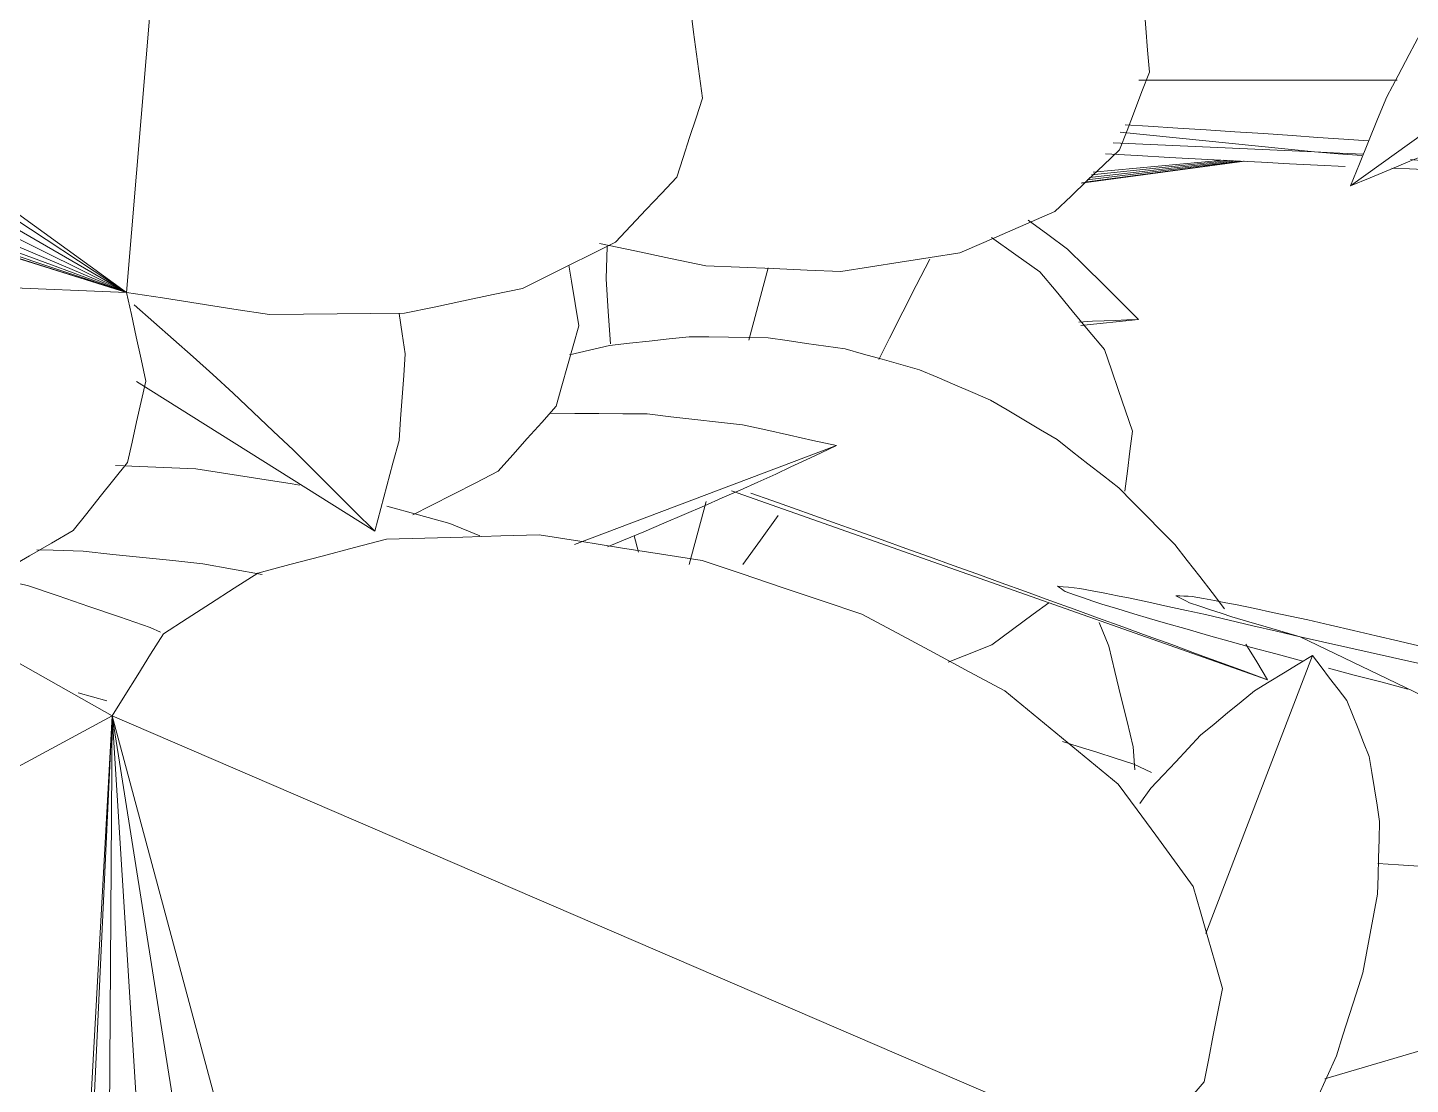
# Model space of a CAD drawing. Header units: metres. Extents: x 13.9 to 26.7, y -0.2 to 3.2.
# Drawn here: x 16.953 to 17.0101, y 2.4613 to 2.5049 of the extents above; entities that cross this region are included whole.
import ezdxf

# ---------------------------------------------------------------- set-up
doc = ezdxf.new("R2010")
doc.units = ezdxf.units.M
for name, color, linetype, lineweight in [('Importações nas famílias', 10, 'Continuous', 5), ('Quadro estrutural', 7, 'Continuous', 5), ('Vegetação', 7, 'Continuous', 5)]:
    doc.layers.add(name, color=color, linetype=linetype, lineweight=lineweight)

# ---------------------------------------------------------------- blocks, each defined once
blk = doc.blocks.new('Planta_pergolado_12200 - plantas pergolado_skp_Component_12-V1608-Corte 1')
at = {"layer": 'Importações nas famílias'}
for p, q in [((16.99726, 2.48039), (16.997664, 2.479404)), ((16.998658, 2.475254), (16.998736, 2.474301))]:
    blk.add_line(p, q, dxfattribs=at)
at = {"layer": 'Importações nas famílias', "flags": 128}
blk.add_lwpolyline([(16.997664, 2.479404), (16.997912, 2.478367), (16.998161, 2.477329), (16.99841, 2.476291), (16.998658, 2.475254)], dxfattribs=at)
blk = doc.blocks.new('Planta_pergolado_12200 - plantas pergolado_skp_Component_12-V1609-Corte 1')
at = {"layer": 'Importações nas famílias'}
for p, q in [((16.996988, 2.492816), (16.996427, 2.492782)), ((16.998882, 2.492893), (16.996504, 2.492638))]:
    blk.add_line(p, q, dxfattribs=at)
at = {"layer": 'Importações nas famílias', "flags": 128}
for points in [[(16.994325, 2.496996), (16.99514, 2.496397), (16.995956, 2.495799)], [(16.995956, 2.495799), (16.996688, 2.495073), (16.997419, 2.494346), (16.998151, 2.49362), (16.998882, 2.492893)], [(16.998882, 2.492893), (16.998409, 2.492874), (16.997935, 2.492855), (16.997462, 2.492835), (16.996988, 2.492816)]]:
    blk.add_lwpolyline(points, dxfattribs=at)
blk = doc.blocks.new('Planta_pergolado_12200 - plantas pergolado_skp_Component_17-V1610-Corte 1')
at = {"layer": 'Importações nas famílias'}
for p, q in [((16.998131, 2.500625), (17.006157, 2.499811)), ((16.997832, 2.500185), (17.006157, 2.499811)), ((16.996519, 2.498512), (17.003256, 2.49942)), ((16.996559, 2.498529), (17.003237, 2.499421)), ((17.003074, 2.49943), (16.996772, 2.49865)), ((17.0032, 2.499423), (16.996772, 2.498579)), ((16.996862, 2.498755), (17.002886, 2.499439)), ((16.996938, 2.498868), (17.002649, 2.499452)), ((17.002377, 2.499466), (16.997013, 2.498977))]:
    blk.add_line(p, q, dxfattribs=at)
at = {"layer": 'Importações nas famílias', "flags": 128}
for points in [[(17.000502, 2.500795), (16.999288, 2.500869), (16.998335, 2.500927)], [(17.005226, 2.500486), (17.004045, 2.500564), (17.002864, 2.500641), (17.001683, 2.500718), (17.000502, 2.500795)], [(17.008383, 2.500262), (17.007362, 2.500335), (17.006294, 2.50041), (17.005226, 2.500486)], [(16.997523, 2.49973), (16.998834, 2.499657), (17.00016, 2.499583), (17.001485, 2.499509), (17.00281, 2.499435)], [(17.006157, 2.499811), (17.007192, 2.499759), (17.008166, 2.49971)], [(17.008099, 2.499657), (17.007128, 2.499734), (17.006157, 2.499811)], [(17.013024, 2.499907), (17.012142, 2.499976), (17.011412, 2.500034)], [(17.015566, 2.499678), (17.01493, 2.499735), (17.014295, 2.499793), (17.013659, 2.49985), (17.013024, 2.499907)], [(17.01695, 2.499509), (17.016604, 2.499551), (17.016258, 2.499593), (17.015912, 2.499635), (17.015566, 2.499678)], [(17.00281, 2.499435), (17.003963, 2.499379), (17.005116, 2.499322), (17.006268, 2.499265), (17.007421, 2.499209)], [(17.009343, 2.499133), (17.010066, 2.499104), (17.010947, 2.49907)], [(17.012614, 2.499257), (17.01197, 2.499318), (17.011327, 2.499379), (17.010683, 2.499441), (17.010107, 2.499496)], [(17.010432, 2.499598), (17.011132, 2.499568), (17.011967, 2.499533), (17.012802, 2.499498), (17.013637, 2.499463)], [(17.013659, 2.499095), (17.013398, 2.499135), (17.013136, 2.499176), (17.012875, 2.499216), (17.012614, 2.499257)], [(17.013088, 2.499031), (17.013231, 2.499047), (17.013373, 2.499063), (17.013516, 2.499079), (17.013659, 2.499095)], [(17.013637, 2.499463), (17.014216, 2.499446), (17.014794, 2.49943), (17.015373, 2.499414), (17.015951, 2.499398)], [(17.015951, 2.499398), (17.016234, 2.499402), (17.016516, 2.499406), (17.016799, 2.49941), (17.017081, 2.499414)], [(17.017081, 2.499414), (17.017048, 2.499438), (17.017015, 2.499461), (17.016982, 2.499485), (17.01695, 2.499509)], [(17.010947, 2.49907), (17.011482, 2.49906), (17.012017, 2.49905), (17.012552, 2.49904), (17.013088, 2.499031)]]:
    blk.add_lwpolyline(points, dxfattribs=at)
blk = doc.blocks.new('Planta_pergolado_12200 - plantas pergolado_skp_Component_16-V1611-Corte 1')
for name in ['Planta_pergolado_12200 - plantas pergolado_skp_Component_17-V1610-Corte 1', 'Planta_pergolado_12200 - plantas pergolado_skp_Component_12-V1609-Corte 1', 'Planta_pergolado_12200 - plantas pergolado_skp_Component_12-V1608-Corte 1']:
    blk.add_blockref(name, (0, 0))
blk = doc.blocks.new('Planta_pergolado_12200 - plantas pergolado_skp_-3067458-Corte 1')
blk.add_blockref('Planta_pergolado_12200 - plantas pergolado_skp_Component_16-V1611-Corte 1', (0, 0))
blk = doc.blocks.new('Planta_pergolado_12200 - plantas pergolado_skp_Component_12-V1736-Corte 1')
at = {"layer": 'Importações nas famílias'}
blk.add_line((16.982083, 2.485812), (17.004207, 2.478022), dxfattribs=at)
at = {"layer": 'Importações nas famílias', "flags": 128}
for points in [[(16.975397, 2.491438), (16.97622, 2.491629), (16.977043, 2.491821)], [(16.977043, 2.491821), (16.977866, 2.491911), (16.978689, 2.492001), (16.979512, 2.492091), (16.980335, 2.492182)], [(16.980335, 2.492182), (16.981148, 2.49217), (16.981962, 2.492158), (16.982776, 2.492146), (16.983589, 2.492134)], [(16.983589, 2.492134), (16.984384, 2.49202), (16.98518, 2.491906), (16.985975, 2.491792), (16.98677, 2.491678)], [(16.98677, 2.491678), (16.987538, 2.491463), (16.988306, 2.491248), (16.989074, 2.491033), (16.989842, 2.490818)], [(16.989842, 2.490818), (16.990574, 2.490505), (16.991306, 2.490192), (16.992039, 2.489878), (16.992771, 2.489565)], [(16.992771, 2.489565), (16.993459, 2.489157), (16.994148, 2.488748), (16.994836, 2.48834), (16.995524, 2.487932)], [(16.995524, 2.487932), (16.996161, 2.487433), (16.996798, 2.486934), (16.997435, 2.486436), (16.998072, 2.485937)], [(16.984597, 2.485113), (16.983742, 2.485415), (16.982887, 2.485718)], [(16.998072, 2.485937), (16.99865, 2.485353), (16.999228, 2.48477), (16.999806, 2.484186), (17.000384, 2.483602)], [(16.988304, 2.483791), (16.987377, 2.484121), (16.98645, 2.484452), (16.985524, 2.484782), (16.984597, 2.485113)], [(16.992211, 2.482387), (16.991234, 2.482738), (16.990257, 2.483089), (16.989281, 2.48344), (16.988304, 2.483791)], [(17.000384, 2.483602), (17.000898, 2.48294), (17.001411, 2.482278), (17.001924, 2.481616), (17.002437, 2.480954)], [(16.996227, 2.480935), (16.995223, 2.481298), (16.994219, 2.481661), (16.993215, 2.482024), (16.992211, 2.482387)], [(17.000257, 2.479469), (16.999249, 2.479835), (16.998242, 2.480202), (16.997234, 2.480568), (16.996227, 2.480935)], [(17.004207, 2.478022), (17.003219, 2.478384), (17.002232, 2.478745), (17.001244, 2.479107), (17.000257, 2.479469)], [(17.003322, 2.479488), (17.003764, 2.478755), (17.004207, 2.478022)]]:
    blk.add_lwpolyline(points, dxfattribs=at)
blk = doc.blocks.new('Planta_pergolado_12200 - plantas pergolado_skp_Component_12-V1737-Corte 1')
at = {"layer": 'Importações nas famílias'}
for p, q in [((16.975601, 2.483598), (16.98641, 2.487685)), ((16.977627, 2.483776), (16.976967, 2.483506))]:
    blk.add_line(p, q, dxfattribs=at)
at = {"layer": 'Importações nas famílias', "flags": 128}
for points in [[(16.974625, 2.48902), (16.975618, 2.489013), (16.97661, 2.489006), (16.977602, 2.488998), (16.978594, 2.488991)], [(16.978594, 2.488991), (16.97958, 2.488879), (16.980566, 2.488768), (16.981552, 2.488656), (16.982538, 2.488544)], [(16.982538, 2.488544), (16.983506, 2.48833), (16.984474, 2.488115), (16.985442, 2.4879), (16.98641, 2.487685)], [(16.98641, 2.487685), (16.985786, 2.487391), (16.985161, 2.487097), (16.984536, 2.486803), (16.983911, 2.486508)], [(16.983911, 2.486508), (16.983174, 2.48618), (16.982436, 2.485852), (16.981698, 2.485524), (16.980961, 2.485195)], [(16.980961, 2.485195), (16.980127, 2.484841), (16.979294, 2.484486), (16.978461, 2.484131), (16.977627, 2.483776)]]:
    blk.add_lwpolyline(points, dxfattribs=at)
blk = doc.blocks.new('Planta_pergolado_12200 - plantas pergolado_skp_Component_12-V1741-Corte 1')
at = {"layer": 'Importações nas famílias'}
for p, q in [((17.001658, 2.467552), (17.006069, 2.479025)), ((16.998937, 2.472909), (16.999397, 2.47354))]:
    blk.add_line(p, q, dxfattribs=at)
at = {"layer": 'Importações nas famílias', "flags": 128}
for points in [[(17.003677, 2.477567), (17.004275, 2.477931), (17.004873, 2.478296), (17.005471, 2.478661), (17.006069, 2.479025)], [(17.006069, 2.479025), (17.006422, 2.478559), (17.006776, 2.478092), (17.007129, 2.477626), (17.007482, 2.47716)], [(17.001445, 2.475732), (17.002003, 2.47619), (17.002561, 2.476649), (17.003119, 2.477108), (17.003677, 2.477567)], [(17.007482, 2.47716), (17.007715, 2.476584), (17.007947, 2.476009), (17.00818, 2.475433), (17.008412, 2.474857)], [(16.999397, 2.47354), (16.999909, 2.474088), (17.000421, 2.474636), (17.000933, 2.475184), (17.001445, 2.475732)], [(17.008412, 2.474857), (17.008519, 2.474186), (17.008626, 2.473515), (17.008732, 2.472844), (17.008839, 2.472173)], [(17.008839, 2.472173), (17.008817, 2.471422), (17.008795, 2.470671), (17.008773, 2.46992), (17.008751, 2.469169)], [(17.008751, 2.469169), (17.008601, 2.468356), (17.00845, 2.467543), (17.0083, 2.46673), (17.00815, 2.465916)], [(17.00815, 2.465916), (17.007876, 2.46506), (17.007601, 2.464204), (17.007327, 2.463347), (17.007052, 2.462491)], [(17.007052, 2.462491), (17.006659, 2.461612), (17.006267, 2.460732), (17.005874, 2.459853), (17.005481, 2.458974)], [(17.005481, 2.458974), (17.00498, 2.458092), (17.004478, 2.45721), (17.004062, 2.456479)]]:
    blk.add_lwpolyline(points, dxfattribs=at)
blk = doc.blocks.new('Planta_pergolado_12200 - plantas pergolado_skp_Component_17-V1742-Corte 1')
at = {"layer": 'Importações nas famílias'}
for p, q in [((17.005564, 2.479791), (17.026746, 2.469562)), ((17.03142, 2.473985), (17.005564, 2.479791)), ((17.007783, 2.478216), (17.006725, 2.4785))]:
    blk.add_line(p, q, dxfattribs=at)
at = {"layer": 'Importações nas famílias', "flags": 128}
for points in [[(16.995856, 2.481659), (16.995777, 2.481715), (16.995699, 2.48177), (16.99562, 2.481826), (16.995542, 2.481882)], [(16.995542, 2.481882), (16.995771, 2.481859), (16.996, 2.481836), (16.996228, 2.481813), (16.996457, 2.48179)], [(16.997377, 2.481137), (16.996996, 2.481268), (16.996616, 2.481398), (16.996236, 2.481529), (16.995856, 2.481659)], [(16.996457, 2.48179), (16.996978, 2.481689), (16.997498, 2.481589), (16.998018, 2.481489), (16.998539, 2.481389)], [(17.000426, 2.481486), (17.000594, 2.481479), (17.000762, 2.481472), (17.000929, 2.481465), (17.001097, 2.481457)], [(17.000985, 2.481202), (17.000845, 2.481273), (17.000705, 2.481344), (17.000565, 2.481415), (17.000426, 2.481486)], [(17.001097, 2.481457), (17.001562, 2.481372), (17.002026, 2.481287), (17.00249, 2.481202), (17.002955, 2.481117)], [(17.000001, 2.480351), (16.999345, 2.480548), (16.998689, 2.480744), (16.998033, 2.480941), (16.997377, 2.481137)], [(16.998539, 2.481389), (16.999315, 2.481219), (17.000092, 2.481048), (17.000868, 2.480878), (17.001645, 2.480707)], [(17.002738, 2.480624), (17.002299, 2.480768), (17.001861, 2.480913), (17.001423, 2.481058), (17.000985, 2.481202)], [(17.002955, 2.481117), (17.003684, 2.48096), (17.004413, 2.480803), (17.005142, 2.480646), (17.005871, 2.480488)], [(17.003551, 2.479355), (17.002663, 2.479604), (17.001776, 2.479853), (17.000888, 2.480102), (17.000001, 2.480351)], [(17.001645, 2.480707), (17.002624, 2.480478), (17.003604, 2.480249), (17.004584, 2.48002), (17.005564, 2.479791)], [(17.005564, 2.479791), (17.004857, 2.479999), (17.004151, 2.480207), (17.003444, 2.480416), (17.002738, 2.480624)], [(17.005871, 2.480488), (17.006815, 2.48027), (17.007759, 2.480051), (17.008703, 2.479833), (17.009647, 2.479614)], [(17.005667, 2.478785), (17.004609, 2.47907), (17.003551, 2.479355)], [(17.009647, 2.479614), (17.010741, 2.479349), (17.011836, 2.479085), (17.012931, 2.47882), (17.014026, 2.478555)], [(17.010009, 2.477637), (17.00894, 2.477915), (17.007783, 2.478216)]]:
    blk.add_lwpolyline(points, dxfattribs=at)
blk = doc.blocks.new('Planta_pergolado_12200 - plantas pergolado_skp_Component_16-V1743-Corte 1')
for name in ['Planta_pergolado_12200 - plantas pergolado_skp_Component_12-V1736-Corte 1', 'Planta_pergolado_12200 - plantas pergolado_skp_Component_12-V1737-Corte 1', 'Planta_pergolado_12200 - plantas pergolado_skp_Component_17-V1742-Corte 1', 'Planta_pergolado_12200 - plantas pergolado_skp_Component_12-V1741-Corte 1']:
    blk.add_blockref(name, (0, 0))
blk = doc.blocks.new('Planta_pergolado_12200 - plantas pergolado_skp_Component_12-V1775-Corte 1')
at = {"layer": 'Importações nas famílias'}
blk.add_line((16.967352, 2.484147), (16.957516, 2.490325), dxfattribs=at)
at = {"layer": 'Importações nas famílias', "flags": 128}
for points in [[(16.960674, 2.490626), (16.95986, 2.491343), (16.959046, 2.492059), (16.958232, 2.492775), (16.957418, 2.493491)], [(16.968357, 2.493132), (16.968484, 2.492302), (16.968611, 2.491472)], [(16.968611, 2.491472), (16.968548, 2.490579), (16.968485, 2.489685), (16.968422, 2.488791), (16.968358, 2.487897)], [(16.963997, 2.4875), (16.963166, 2.488282), (16.962335, 2.489063), (16.961504, 2.489845), (16.960674, 2.490626)], [(16.968358, 2.487897), (16.968107, 2.486959), (16.967855, 2.486022), (16.967604, 2.485084), (16.967352, 2.484147)], [(16.967352, 2.484147), (16.966513, 2.484985), (16.965675, 2.485823), (16.964836, 2.486662), (16.963997, 2.4875)]]:
    blk.add_lwpolyline(points, dxfattribs=at)
blk = doc.blocks.new('Planta_pergolado_12200 - plantas pergolado_skp_Component_12-V1776-Corte 1')
at = {"layer": 'Importações nas famílias'}
blk.add_line((16.970455, 2.484465), (16.971697, 2.483967), dxfattribs=at)
at = {"layer": 'Importações nas famílias', "flags": 128}
for points in [[(16.956651, 2.486871), (16.957331, 2.486842), (16.958649, 2.486787), (16.959967, 2.486732)], [(16.959967, 2.486732), (16.961291, 2.486523), (16.962615, 2.486314), (16.963939, 2.486105), (16.964244, 2.486057)], [(16.967859, 2.485181), (16.969157, 2.484823), (16.970455, 2.484465)], [(16.955311, 2.483327), (16.954078, 2.483367), (16.953406, 2.483388)], [(16.960258, 2.482805), (16.959021, 2.482936), (16.957784, 2.483066), (16.956547, 2.483196), (16.955311, 2.483327)], [(16.962712, 2.482366), (16.961485, 2.482586), (16.960258, 2.482805)]]:
    blk.add_lwpolyline(points, dxfattribs=at)
blk = doc.blocks.new('Planta_pergolado_12200 - plantas pergolado_skp_Component_17-V1778-Corte 1')
at = {"layer": 'Importações nas famílias', "flags": 128}
for points in [[(16.999041, 2.50674), (16.999115, 2.505829), (16.999188, 2.504918), (16.999262, 2.504008), (16.999335, 2.503097)], [(16.999335, 2.503097), (16.999028, 2.502296), (16.998721, 2.501496), (16.998413, 2.500695), (16.998106, 2.499894)], [(16.998106, 2.499894), (16.997439, 2.499258), (16.996772, 2.498622), (16.996105, 2.497986), (16.995437, 2.49735)], [(16.995437, 2.49735), (16.994456, 2.496922), (16.993474, 2.496494), (16.992493, 2.496066), (16.991511, 2.495637)], [(16.981022, 2.49511), (16.97956, 2.495415), (16.978098, 2.49572), (16.976637, 2.496025)], [(16.975369, 2.495129), (16.975475, 2.494479), (16.975625, 2.493554), (16.975775, 2.492629)], [(16.986594, 2.494873), (16.985201, 2.494932), (16.983808, 2.494991), (16.982415, 2.49505), (16.981022, 2.49511)], [(16.991511, 2.495637), (16.990282, 2.495446), (16.989052, 2.495255), (16.987823, 2.495064), (16.986594, 2.494873)], [(16.975775, 2.492629), (16.975543, 2.491801), (16.975311, 2.490974), (16.975079, 2.490147), (16.974847, 2.489319)], [(16.974847, 2.489319), (16.974249, 2.488646), (16.973651, 2.487974), (16.973053, 2.487301), (16.972455, 2.486628)], [(16.972455, 2.486628), (16.971531, 2.486155), (16.970608, 2.485683), (16.969684, 2.48521), (16.968924, 2.484821)]]:
    blk.add_lwpolyline(points, dxfattribs=at)
blk = doc.blocks.new('Planta_pergolado_12200 - plantas pergolado_skp_Component_16-V1779-Corte 1')
for name in ['Planta_pergolado_12200 - plantas pergolado_skp_Component_17-V1778-Corte 1', 'Planta_pergolado_12200 - plantas pergolado_skp_Component_12-V1775-Corte 1', 'Planta_pergolado_12200 - plantas pergolado_skp_Component_12-V1776-Corte 1']:
    blk.add_blockref(name, (0, 0))
blk = doc.blocks.new('Planta_pergolado_12200 - plantas pergolado_skp_-V1798-Corte 1')
blk.add_blockref('Planta_pergolado_12200 - plantas pergolado_skp_Component_16-V1779-Corte 1', (0, 0))
blk = doc.blocks.new('Planta_pergolado_12200 - plantas pergolado_skp_-3067460-Corte 1')
for name in ['Planta_pergolado_12200 - plantas pergolado_skp_-V1798-Corte 1', 'Planta_pergolado_12200 - plantas pergolado_skp_Component_16-V1743-Corte 1']:
    blk.add_blockref(name, (0, 0))
blk = doc.blocks.new('Planta_pergolado_12200 - plantas pergolado_skp_Component_12-V1916-Corte 1')
at = {"layer": 'Importações nas famílias'}
blk.add_line((17.020369, 2.465625), (17.006578, 2.461543), dxfattribs=at)
at = {"layer": 'Importações nas famílias', "flags": 128}
for points in [[(17.008768, 2.470432), (17.009618, 2.470381), (17.010664, 2.470317)], [(17.010664, 2.470317), (17.011617, 2.470089), (17.012569, 2.46986), (17.013521, 2.469632), (17.014473, 2.469403)], [(17.014473, 2.469403), (17.015309, 2.469015), (17.016144, 2.468627), (17.016979, 2.468239), (17.017814, 2.467851)], [(17.017814, 2.467851), (17.018513, 2.467312), (17.019212, 2.466773), (17.019911, 2.466235)], [(17.020033, 2.465024), (17.019456, 2.464352), (17.018879, 2.46368), (17.018302, 2.463009)], [(17.018302, 2.463009), (17.017613, 2.462387), (17.016924, 2.461765), (17.016234, 2.461143), (17.015545, 2.460521)], [(17.015545, 2.460521), (17.014751, 2.459956), (17.013956, 2.459391), (17.013162, 2.458826), (17.012368, 2.458261)], [(17.012368, 2.458261), (17.011477, 2.457759), (17.010587, 2.457257), (17.009696, 2.456755), (17.008806, 2.456253)], [(17.008806, 2.456253), (17.007829, 2.45582), (17.006852, 2.455387)]]:
    blk.add_lwpolyline(points, dxfattribs=at)
blk = doc.blocks.new('Planta_pergolado_12200 - plantas pergolado_skp_Component_12-V1917-Corte 1')
at = {"layer": 'Importações nas famílias'}
for p, q in [((16.98987, 2.5186), (16.989598, 2.517576)), ((16.976909, 2.494564), (16.976943, 2.495907)), ((16.983596, 2.495018), (16.982803, 2.492037)), ((16.98103, 2.485372), (16.980338, 2.482774)), ((16.978236, 2.48329), (16.978066, 2.483961))]:
    blk.add_line(p, q, dxfattribs=at)
at = {"layer": 'Importações nas famílias', "flags": 128}
for points in [[(16.994856, 2.520221), (16.994913, 2.51955), (16.995002, 2.518514), (16.995091, 2.517478)], [(16.995084, 2.517123), (16.995068, 2.516403), (16.995046, 2.515328), (16.995023, 2.514253), (16.995, 2.513177)], [(16.990264, 2.495378), (16.989712, 2.49429), (16.989159, 2.493202), (16.988606, 2.492114), (16.988163, 2.491241)], [(16.977081, 2.491881), (16.976995, 2.493222), (16.976909, 2.494564)], [(16.984015, 2.484796), (16.983285, 2.483789), (16.982555, 2.482781)]]:
    blk.add_lwpolyline(points, dxfattribs=at)
blk = doc.blocks.new('Planta_pergolado_12200 - plantas pergolado_skp_Component_16-V1920-Corte 1')
for name in ['Planta_pergolado_12200 - plantas pergolado_skp_Component_12-V1917-Corte 1', 'Planta_pergolado_12200 - plantas pergolado_skp_Component_12-V1916-Corte 1']:
    blk.add_blockref(name, (0, 0))
blk = doc.blocks.new('Planta_pergolado_12200 - plantas pergolado_skp_-V1928-Corte 1')
blk.add_blockref('Planta_pergolado_12200 - plantas pergolado_skp_Component_16-V1920-Corte 1', (0, 0))
blk = doc.blocks.new('Planta_pergolado_12200 - plantas pergolado_skp_-3067462-Corte 1')
blk.add_blockref('Planta_pergolado_12200 - plantas pergolado_skp_-V1928-Corte 1', (0, 0))
blk = doc.blocks.new('Planta_pergolado_12200 - plantas pergolado_skp_-3067465-Corte 1')
for name in ['Planta_pergolado_12200 - plantas pergolado_skp_-3067462-Corte 1', 'Planta_pergolado_12200 - plantas pergolado_skp_-3067458-Corte 1', 'Planta_pergolado_12200 - plantas pergolado_skp_-3067460-Corte 1']:
    blk.add_blockref(name, (0, 0))
blk = doc.blocks.new('Planta_pergolado_12200 - plantas pergolado_skp_Component_12-V2228-Corte 1')
at = {"layer": 'Importações nas famílias'}
blk.add_line((17.007632, 2.498404), (17.034808, 2.517967), dxfattribs=at)
at = {"layer": 'Importações nas famílias', "flags": 128}
for points in [[(17.033602, 2.513892), (17.032851, 2.513275), (17.0321, 2.512657)], [(17.0321, 2.512657), (17.031278, 2.512039), (17.030455, 2.511422), (17.029633, 2.510804), (17.02881, 2.510186)], [(17.013183, 2.508869), (17.013809, 2.509628), (17.014435, 2.510387), (17.015061, 2.511146), (17.015686, 2.511905)], [(17.02881, 2.510186), (17.027936, 2.509582), (17.027061, 2.508978), (17.026187, 2.508374), (17.025312, 2.507771)], [(17.010991, 2.505582), (17.011539, 2.506404), (17.012087, 2.507226), (17.012635, 2.508047), (17.013183, 2.508869)], [(17.025312, 2.507771), (17.024406, 2.507195), (17.0235, 2.50662), (17.022594, 2.506044), (17.021688, 2.505469)], [(17.009134, 2.502081), (17.009598, 2.502956), (17.010062, 2.503832), (17.010527, 2.504707), (17.010991, 2.505582)], [(17.021688, 2.505469), (17.020771, 2.504935), (17.019855, 2.504401), (17.018939, 2.503867), (17.018022, 2.503333)], [(17.018022, 2.503333), (17.017117, 2.502854), (17.016212, 2.502374), (17.015307, 2.501895), (17.014402, 2.501415)], [(17.007632, 2.498404), (17.008008, 2.499323), (17.008383, 2.500242), (17.008758, 2.501162), (17.009134, 2.502081)], [(17.014402, 2.501415), (17.013529, 2.501001), (17.012657, 2.500587), (17.011784, 2.500173), (17.010911, 2.499759)], [(17.010911, 2.499759), (17.010092, 2.49942), (17.009272, 2.499082), (17.008452, 2.498743), (17.007632, 2.498404)]]:
    blk.add_lwpolyline(points, dxfattribs=at)
blk = doc.blocks.new('Planta_pergolado_12200 - plantas pergolado_skp_Component_16-V2233-Corte 1')
blk.add_blockref('Planta_pergolado_12200 - plantas pergolado_skp_Component_12-V2228-Corte 1', (0, 0))
blk = doc.blocks.new('Planta_pergolado_12200 - plantas pergolado_skp_Component_12-V2248-Corte 1')
at = {"layer": 'Importações nas famílias'}
blk.add_line((16.998689, 2.474534), (16.999426, 2.47419), dxfattribs=at)
at = {"layer": 'Importações nas famílias', "flags": 128}
blk.add_lwpolyline([(16.995753, 2.475475), (16.996396, 2.47527), (16.99716, 2.475025), (16.997925, 2.474779), (16.998689, 2.474534)], dxfattribs=at)
blk = doc.blocks.new('Planta_pergolado_12200 - plantas pergolado_skp_Component_16-V2254-Corte 1')
blk.add_blockref('Planta_pergolado_12200 - plantas pergolado_skp_Component_12-V2248-Corte 1', (0, 0))
blk = doc.blocks.new('Planta_pergolado_12200 - plantas pergolado_skp_Component_17-V2275-Corte 1')
at = {"layer": 'Importações nas famílias', "flags": 128}
for points in [[(16.99282, 2.496273), (16.993817, 2.495566), (16.994814, 2.494858)], [(16.994814, 2.494858), (16.99548, 2.494056), (16.996146, 2.493254), (16.996812, 2.492452), (16.997478, 2.49165)], [(16.997478, 2.49165), (16.997768, 2.490808), (16.998058, 2.489966), (16.998347, 2.489124), (16.998637, 2.488281)], [(16.998637, 2.488281), (16.998531, 2.487456), (16.998425, 2.486631), (16.998318, 2.485807)], [(16.99518, 2.4812), (16.994532, 2.480722), (16.993682, 2.480095), (16.992832, 2.479468)], [(16.992832, 2.479468), (16.991684, 2.479009), (16.991021, 2.478743)]]:
    blk.add_lwpolyline(points, dxfattribs=at)
blk = doc.blocks.new('Planta_pergolado_12200 - plantas pergolado_skp_Component_16-V2276-Corte 1')
blk.add_blockref('Planta_pergolado_12200 - plantas pergolado_skp_Component_17-V2275-Corte 1', (0, 0))
blk = doc.blocks.new('Planta_pergolado_12200 - plantas pergolado_skp_-V2293-Corte 1')
blk.add_blockref('Planta_pergolado_12200 - plantas pergolado_skp_Component_16-V2276-Corte 1', (0, 0))
blk = doc.blocks.new('Planta_pergolado_12200 - plantas pergolado_skp_-3067414-Corte 1')
for name in ['Planta_pergolado_12200 - plantas pergolado_skp_-V2293-Corte 1', 'Planta_pergolado_12200 - plantas pergolado_skp_Component_16-V2233-Corte 1', 'Planta_pergolado_12200 - plantas pergolado_skp_Component_16-V2254-Corte 1']:
    blk.add_blockref(name, (0, 0))
blk = doc.blocks.new('Planta_pergolado_12200 - plantas pergolado_skp_Component_17-V2369-Corte 1')
at = {"layer": 'Importações nas famílias'}
for p, q in [((16.956507, 2.476527), (16.928068, 2.461212)), ((16.955065, 2.450049), (16.956507, 2.476527)), ((16.955337, 2.451257), (16.956507, 2.476527)), ((16.956351, 2.452526), (16.956507, 2.476527)), ((16.956507, 2.476527), (16.998925, 2.458267)), ((16.962547, 2.454122), (16.956507, 2.476527)), ((16.960083, 2.454009), (16.956507, 2.476527)), ((16.957969, 2.453464), (16.956507, 2.476527))]:
    blk.add_line(p, q, dxfattribs=at)
at = {"layer": 'Importações nas famílias', "flags": 128}
for points in [[(16.962523, 2.482423), (16.963853, 2.482773), (16.965183, 2.483123), (16.966513, 2.483473), (16.967843, 2.483823)], [(16.967843, 2.483823), (16.969417, 2.483867), (16.970991, 2.483911), (16.972565, 2.483956), (16.974139, 2.484)], [(16.974139, 2.484), (16.975822, 2.483734), (16.977506, 2.483469), (16.979189, 2.483204), (16.980872, 2.482938)], [(16.980872, 2.482938), (16.982521, 2.482386), (16.98417, 2.481834), (16.985819, 2.481281), (16.987468, 2.480729)], [(16.958634, 2.47992), (16.959606, 2.480546), (16.960578, 2.481172), (16.961551, 2.481798), (16.962523, 2.482423)], [(16.987468, 2.480729), (16.988942, 2.479937), (16.990415, 2.479145), (16.991889, 2.478353), (16.993363, 2.477561)], [(16.956507, 2.476527), (16.957038, 2.477376), (16.95757, 2.478224), (16.958102, 2.479072), (16.958634, 2.47992)], [(16.951446, 2.479395), (16.952711, 2.478678), (16.953976, 2.477961), (16.955241, 2.477244), (16.956507, 2.476527)], [(16.993363, 2.477561), (16.994535, 2.476597), (16.995708, 2.475634), (16.99688, 2.47467), (16.998052, 2.473706)], [(16.998052, 2.473706), (16.998823, 2.472652), (16.999594, 2.471599), (17.000365, 2.470545), (17.001136, 2.469491)], [(17.001136, 2.469491), (17.00144, 2.468438), (17.001743, 2.467385), (17.002047, 2.466332), (17.002351, 2.465279)], [(17.002351, 2.465279), (17.002161, 2.464316), (17.001971, 2.463353), (17.001782, 2.46239), (17.001592, 2.461428)], [(17.001592, 2.461428), (17.000925, 2.460638), (17.000259, 2.459847), (16.999592, 2.459057), (16.998925, 2.458267)]]:
    blk.add_lwpolyline(points, dxfattribs=at)
blk = doc.blocks.new('Planta_pergolado_12200 - plantas pergolado_skp_Component_16-V2370-Corte 1')
blk.add_blockref('Planta_pergolado_12200 - plantas pergolado_skp_Component_17-V2369-Corte 1', (0, 0))
blk = doc.blocks.new('Planta_pergolado_12200 - plantas pergolado_skp_Component_12-V2380-Corte 1')
at = {"layer": 'Importações nas famílias'}
for p, q in [((16.922856, 2.47981), (16.923954, 2.480267)), ((16.958083, 2.480182), (16.95851, 2.479978)), ((16.920804, 2.47716), (16.918978, 2.477456)), ((16.956299, 2.477148), (16.955113, 2.477475))]:
    blk.add_line(p, q, dxfattribs=at)
at = {"layer": 'Importações nas famílias', "flags": 128}
for points in [[(16.932049, 2.482904), (16.933323, 2.483071), (16.934598, 2.483238), (16.935873, 2.483405), (16.937148, 2.483572)], [(16.937148, 2.483572), (16.938467, 2.483585), (16.939786, 2.483599), (16.941105, 2.483613), (16.942425, 2.483627)], [(16.942425, 2.483627), (16.943758, 2.483488), (16.94509, 2.483349), (16.946423, 2.483209)], [(16.950386, 2.482491), (16.951701, 2.482202), (16.953016, 2.481912)], [(16.953016, 2.481912), (16.954283, 2.48148), (16.955549, 2.481047), (16.956816, 2.480614), (16.958083, 2.480182)], [(16.918978, 2.477456), (16.919947, 2.478044), (16.920917, 2.478633), (16.921886, 2.479221), (16.922856, 2.47981)], [(16.921229, 2.478035), (16.920103, 2.477745), (16.918978, 2.477456)]]:
    blk.add_lwpolyline(points, dxfattribs=at)
blk = doc.blocks.new('Planta_pergolado_12200 - plantas pergolado_skp_Component_17-V2381-Corte 1')
at = {"layer": 'Importações nas famílias'}
for p, q in [((16.957109, 2.494008), (16.959331, 2.520609)), ((16.935509, 2.509613), (16.957109, 2.494008)), ((16.957109, 2.494008), (16.935866, 2.507961)), ((16.957109, 2.494008), (16.935526, 2.506449)), ((16.957109, 2.494008), (16.934513, 2.50518)), ((16.957109, 2.494008), (16.932894, 2.504242)), ((16.957109, 2.494008), (16.945404, 2.498316)), ((16.957109, 2.494008), (16.946117, 2.497664)), ((16.957109, 2.494008), (16.946441, 2.497368)), ((16.957109, 2.494008), (16.946489, 2.497324)), ((16.957109, 2.494008), (16.948906, 2.494349))]:
    blk.add_line(p, q, dxfattribs=at)
at = {"layer": 'Importações nas famílias', "flags": 128}
for points in [[(16.980398, 2.505652), (16.980519, 2.504747), (16.98064, 2.503841), (16.980761, 2.502936), (16.980882, 2.50203)], [(16.980882, 2.50203), (16.980617, 2.501215), (16.980352, 2.500399), (16.980087, 2.499583), (16.979822, 2.498768)], [(16.979822, 2.498768), (16.979189, 2.498098), (16.978556, 2.497427), (16.977923, 2.496757), (16.97729, 2.496087)], [(16.97729, 2.496087), (16.976332, 2.495608), (16.975375, 2.495129), (16.974417, 2.49465), (16.973459, 2.494171)], [(16.963012, 2.493095), (16.961536, 2.493323), (16.960061, 2.493552), (16.958585, 2.49378), (16.957109, 2.494008)], [(16.957109, 2.494008), (16.957307, 2.493092), (16.957505, 2.492176), (16.957704, 2.491259), (16.957902, 2.490343)], [(16.973459, 2.494171), (16.972241, 2.493916), (16.971024, 2.493661), (16.969806, 2.493406), (16.968589, 2.493151)], [(16.968589, 2.493151), (16.967195, 2.493137), (16.9658, 2.493123), (16.964406, 2.493109), (16.963012, 2.493095)], [(16.957902, 2.490343), (16.957713, 2.489505), (16.957525, 2.488666), (16.957337, 2.487828), (16.957148, 2.48699)], [(16.957148, 2.48699), (16.956586, 2.486287), (16.956024, 2.485583), (16.955462, 2.48488), (16.9549, 2.484177)], [(16.9549, 2.484177), (16.954003, 2.483657), (16.953105, 2.483136), (16.952208, 2.482616), (16.951469, 2.482188)]]:
    blk.add_lwpolyline(points, dxfattribs=at)
blk = doc.blocks.new('Planta_pergolado_12200 - plantas pergolado_skp_Component_16-V2382-Corte 1')
for name in ['Planta_pergolado_12200 - plantas pergolado_skp_Component_17-V2381-Corte 1', 'Planta_pergolado_12200 - plantas pergolado_skp_Component_12-V2380-Corte 1']:
    blk.add_blockref(name, (0, 0))
blk = doc.blocks.new('Planta_pergolado_12200 - plantas pergolado_skp_-3067415-Corte 1')
for name in ['Planta_pergolado_12200 - plantas pergolado_skp_Component_16-V2382-Corte 1', 'Planta_pergolado_12200 - plantas pergolado_skp_Component_16-V2370-Corte 1']:
    blk.add_blockref(name, (0, 0))
blk = doc.blocks.new('Planta_pergolado_12200 - plantas pergolado_skp_-3067416-Corte 1')
blk.add_blockref('Planta_pergolado_12200 - plantas pergolado_skp_-3067415-Corte 1', (0, 0))
blk = doc.blocks.new('Planta_pergolado_12200 - plantas pergolado_skp_-3067421-Corte 1')
for name in ['Planta_pergolado_12200 - plantas pergolado_skp_-3067414-Corte 1', 'Planta_pergolado_12200 - plantas pergolado_skp_-3067416-Corte 1']:
    blk.add_blockref(name, (0, 0))
blk = doc.blocks.new('Planta_pergolado_12200 - Planta_pergolado_12200-3067476-Corte 1')
for name in ['Planta_pergolado_12200 - plantas pergolado_skp_-3067465-Corte 1', 'Planta_pergolado_12200 - plantas pergolado_skp_-3067421-Corte 1']:
    blk.add_blockref(name, (0, 0))
blk = doc.blocks.new('Tram - Tram-V4407-Corte 1')
at = {"layer": 'Quadro estrutural', "color": 10}
blk.add_line((16.998896, 2.502776), (17.009569, 2.502776), dxfattribs=at)

msp = doc.modelspace()

# ---------------------------------------------------------------- block references
at = {"layer": 'Quadro estrutural', "color": 10}
msp.add_blockref('Tram - Tram-V4407-Corte 1', (0, 0), dxfattribs=at)
at = {"layer": 'Vegetação', "color": 10}
msp.add_blockref('Planta_pergolado_12200 - Planta_pergolado_12200-3067476-Corte 1', (0, 0), dxfattribs=at)

doc.saveas('drawing.dxf')
